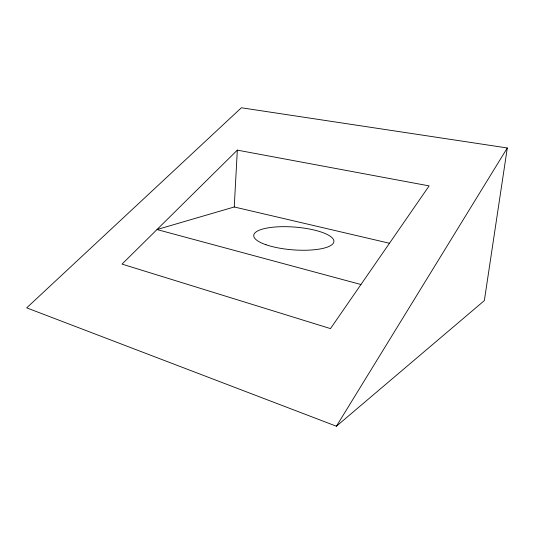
<?xml version="1.0" encoding="UTF-8"?>
<svg xmlns="http://www.w3.org/2000/svg" width="534" height="534" viewBox="0 0 534 534"><rect width="100%" height="100%" fill="white"/><g stroke="black" fill="none" stroke-linecap="round" stroke-linejoin="round"><path stroke-width="0.8" d="M360.957 284.515L156.989 229.547L234.246 206.978L237.323 150.134L429.129 185.892L330.479 328.604L122.026 264.11L237.323 150.134M507.3 147.965L484.351 300.602L336.413 426.225L26.7 307.858L241.375 107.775L507.3 147.965L336.413 426.225M234.246 206.978L389.406 243.244M265.985 244.739A40.204 11.421 4.4 0 0 332.715 243.978A40.204 11.421 4.4 0 0 282.686 226.676A40.204 11.421 4.4 0 0 265.985 244.739"/></g></svg>
